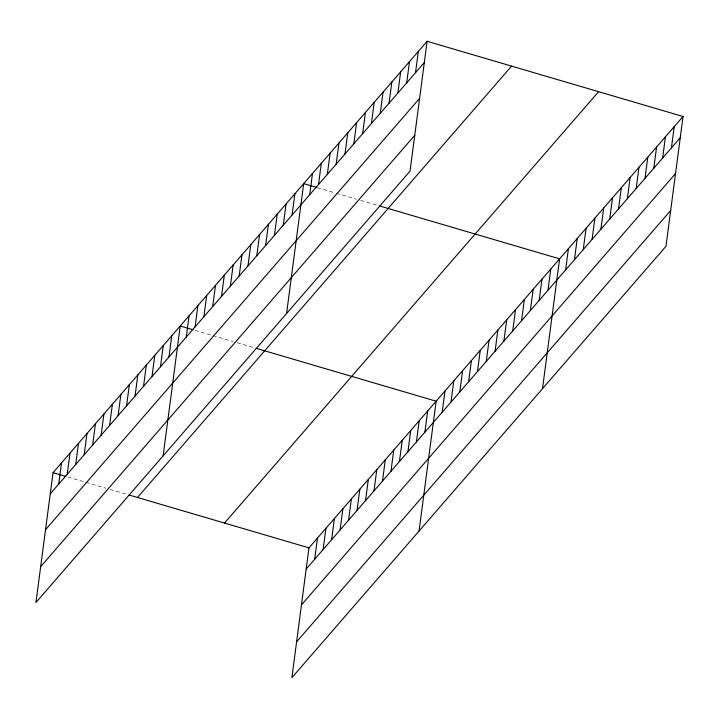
<?xml version="1.0" encoding="UTF-8"?>
<svg xmlns="http://www.w3.org/2000/svg" width="719" height="719" viewBox="0 0 719 719"><rect width="100%" height="100%" fill="white"/><g stroke="black" fill="none" stroke-linecap="round" stroke-linejoin="round"><path stroke-width="0.54" stroke-dasharray="3.6 2.7" d="M317.403 187.686L335.351 192.962M336.402 193.267L356.462 199.163M360.686 200.403L378.634 205.679M195.011 330.345L211.898 335.315M212.959 335.62L233.019 341.516M237.234 342.756L254.131 347.717M67.82 477.012L84.716 481.973M85.768 482.287L105.828 488.183M110.052 489.423L128 494.699"/><path stroke-width="1.08" d="M427.122 41.298L53.044 472.671L35.95 602.504L410.037 171.131L427.122 41.298L683.05 116.496L665.956 246.329L291.878 677.702L308.963 547.869L683.05 116.496M58.724 484.112L61.519 462.892M67.209 474.333L70.004 453.114M75.684 464.555L78.479 443.335M84.168 454.776L86.963 433.557M92.643 444.998L95.438 423.779M101.127 435.22L103.913 414M109.603 425.441L112.398 404.231M118.087 415.663L120.873 394.452M126.562 405.884L129.357 384.674M135.037 396.106L137.832 374.896M143.521 386.328L146.317 365.117M151.997 376.549L154.792 355.339M160.481 366.78L163.276 345.56M168.956 357.001L171.751 335.782M163.141 455.837L180.226 326.004L192.899 329.724M186.257 337.049L189.052 315.839M195.074 326.884L197.869 305.665M203.89 316.719L206.686 295.5M212.707 306.546L215.502 285.335M221.524 296.381L224.319 275.161M230.341 286.216L233.136 264.996M239.157 276.042L241.952 254.832M247.983 265.877L250.769 244.658M256.8 255.703L259.586 234.493M265.617 245.538L268.412 224.328M274.433 235.374L277.228 214.154M283.25 225.2L286.045 203.989M292.067 215.035L294.862 193.824M286.584 313.484L303.679 183.651L316.342 187.371M309.7 194.696L312.495 173.486M318.517 184.531L321.312 163.312M327.334 174.366L330.129 153.147M336.159 164.193L338.946 142.982M344.976 154.028L347.762 132.808M353.793 143.863L356.588 122.643M362.61 133.689L365.405 112.479M371.426 123.524L374.222 102.305M314.652 559.31L317.447 538.091M380.243 113.359L383.038 92.14M323.128 549.532L325.923 528.312M389.06 103.185L391.855 81.975M331.612 539.753L334.407 518.534M340.087 529.975L342.882 508.764M397.877 93.021L400.672 71.801M348.571 520.197L351.366 498.986M406.693 82.847L409.488 61.636M357.046 510.418L359.842 489.208M415.519 72.682L418.305 51.471M365.531 500.64L368.317 479.429M374.006 490.861L376.801 469.651M382.49 481.083L385.276 459.872M390.965 471.313L393.76 450.094M399.449 461.535L402.236 440.316M407.925 451.757L410.72 430.537M416.4 441.978L419.195 420.759M424.884 432.2L427.679 410.98M419.06 531.035L436.154 401.202L256.243 348.338M442.176 412.257L444.971 391.037M451.002 402.083L453.788 380.872M459.818 391.918L462.605 370.698M468.635 381.744L471.421 360.534M477.452 371.579L480.247 350.369M486.269 361.414L489.064 340.195M495.085 351.24L497.881 330.03M503.902 341.076L506.697 319.865M512.719 330.911L515.514 309.691M521.536 320.737L524.331 299.526M530.352 310.572L533.147 289.353M539.178 300.407L541.964 279.188M547.995 290.233L550.781 269.023M542.512 388.682L559.607 258.849L379.686 205.985M565.628 269.904L568.423 248.684M574.445 259.73L577.24 238.519M583.262 249.565L586.057 228.345M592.079 239.4L594.874 218.181M600.895 229.226L603.69 208.016M609.712 219.061L612.507 197.842M618.529 208.887L621.324 187.677M627.354 198.723L630.141 177.512M636.171 188.558L638.957 167.338M644.988 178.384L647.783 157.173M653.805 168.219L656.6 147M662.621 158.054L665.417 136.835M671.438 147.88L674.233 126.67M50.249 493.89L424.336 62.517M45.531 529.732L419.617 98.359M40.668 566.662L414.755 135.289M137.5 497.485L511.577 66.112M224.508 523.055L598.594 91.681M306.177 569.089L680.255 137.715M301.459 604.931L675.536 173.558M296.596 641.86L670.674 210.487M53.044 472.671L65.708 476.391M129.052 495.005L308.963 547.869"/></g></svg>
